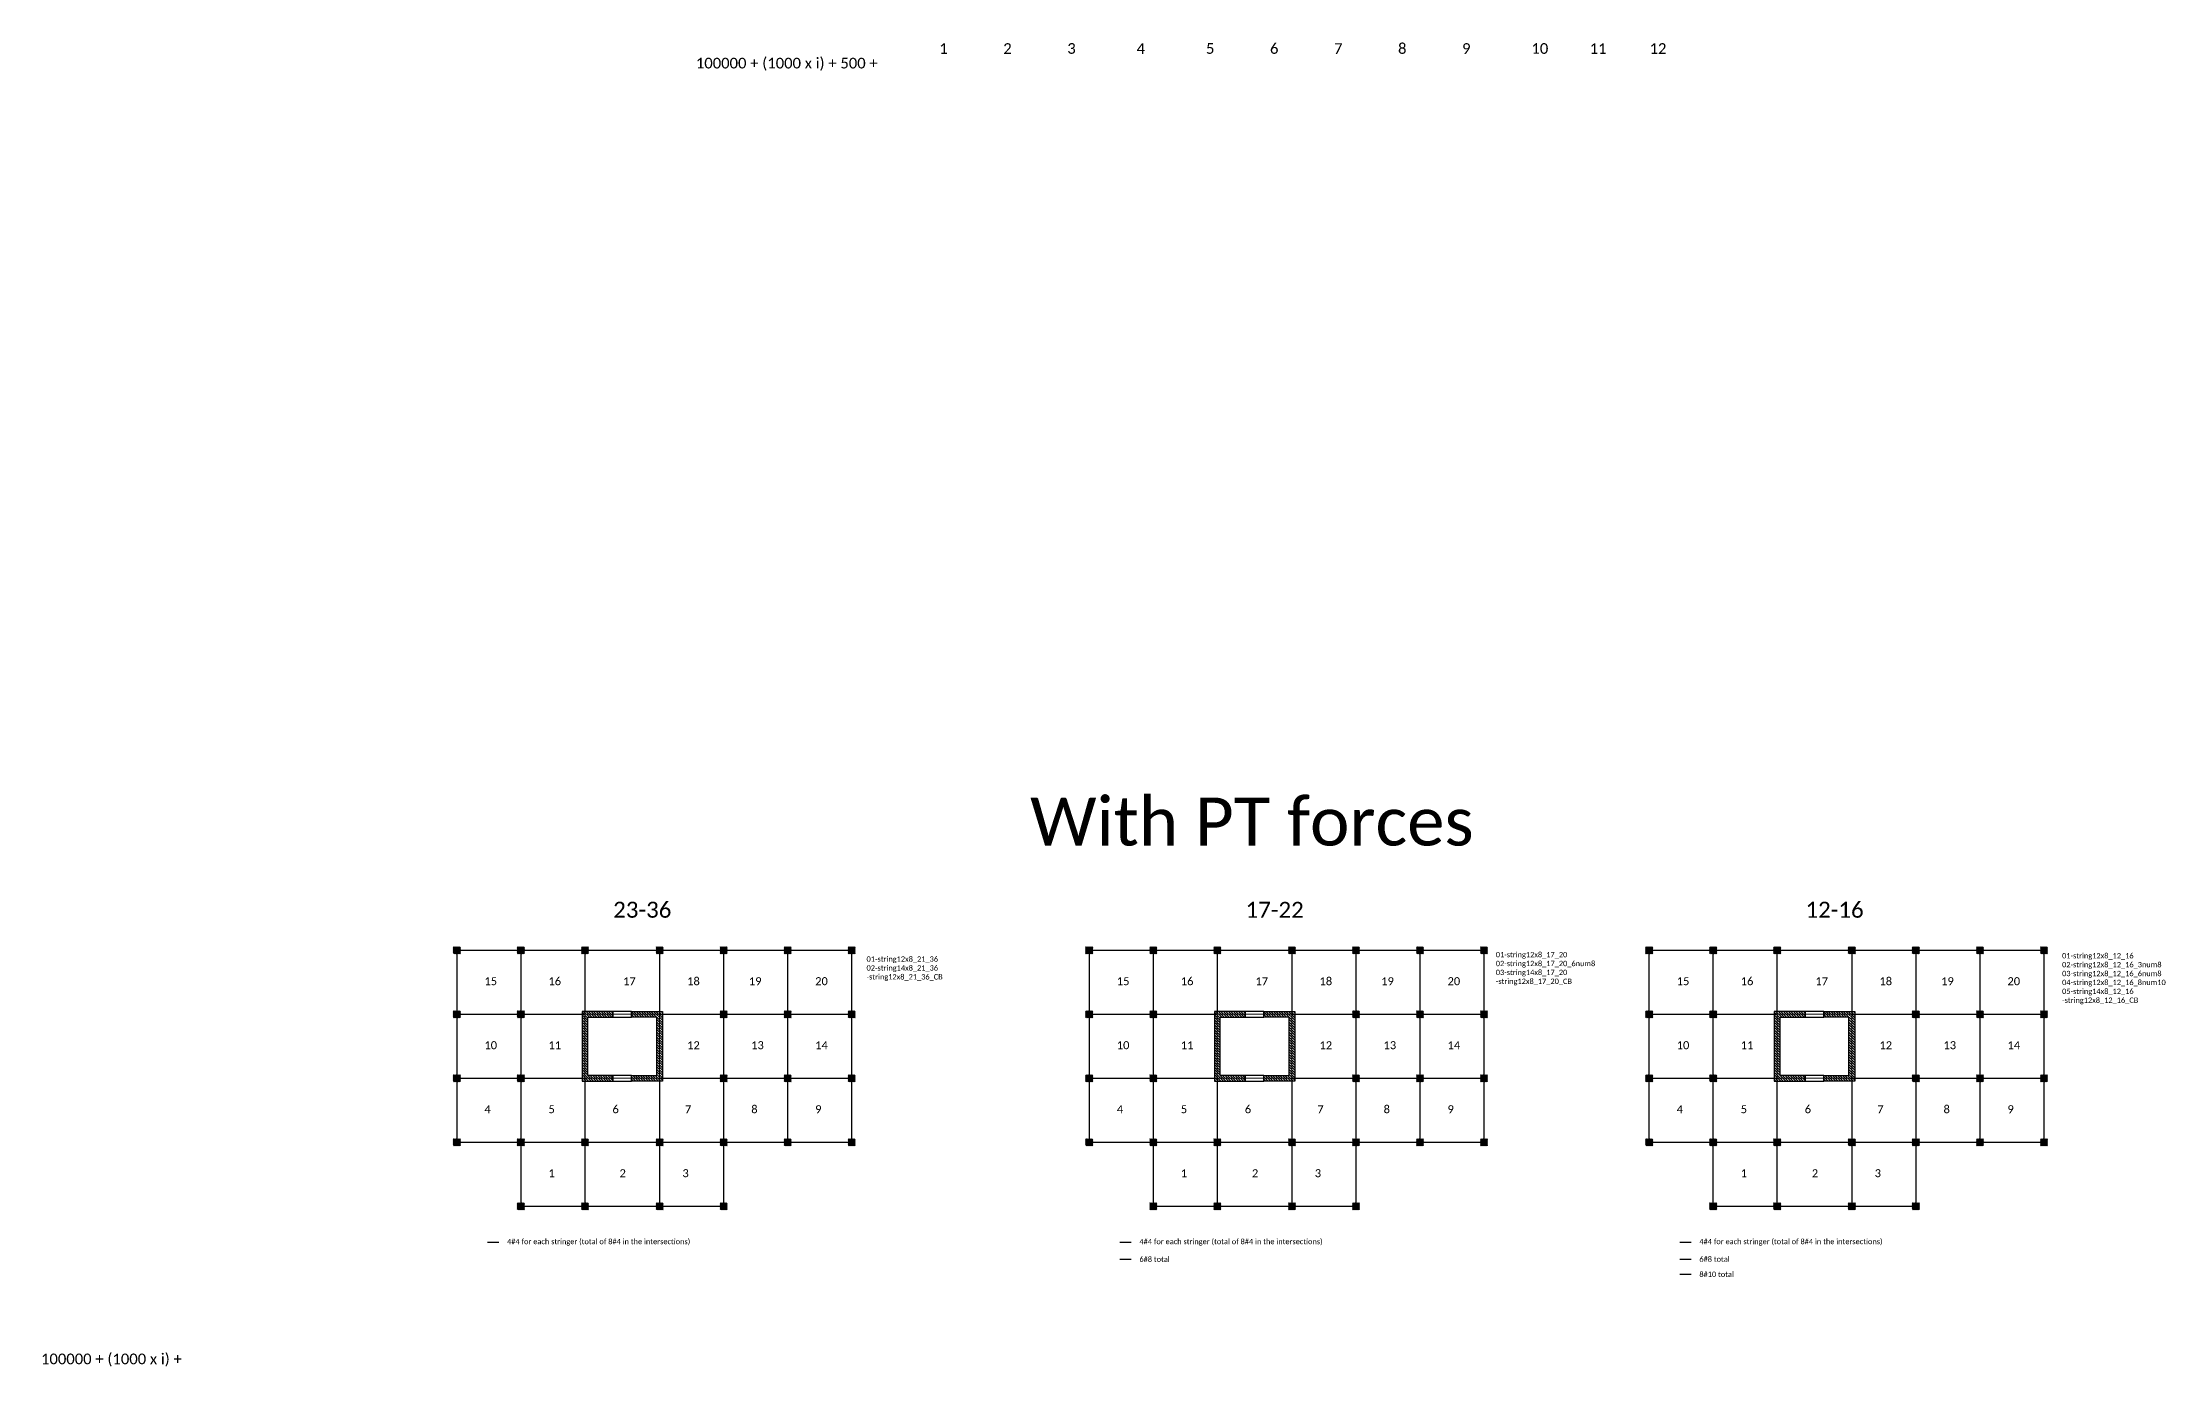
# Model space of a CAD drawing. Header units: inches. Extents: x -30573 to 11520, y -22457 to 4202.
# Drawn here: x -15165 to -5614, y -15720 to -9762 of the extents above; entities that cross this region are included whole.
import ezdxf

# ---------------------------------------------------------------- set-up
doc = ezdxf.new("R2010")
doc.units = ezdxf.units.IN
doc.set_wipeout_variables(frame=1)
for name, color, linetype, lineweight in [('ACERO1', 6, 'Continuous', 50), ('ACERO2', 5, 'Continuous', 30), ('ACERO4', 3, 'Continuous', 20), ('CONCRETO2', 5, 'Continuous', 30), ('CONCRETO3', 4, 'Continuous', 25), ('CONCRETO7', 8, 'Continuous', 9), ('LAMARILLO', 2, 'Continuous', 15), ('TEXTO', 1, 'Continuous', 13)]:
    doc.layers.add(name, color=color, linetype=linetype, lineweight=lineweight)
doc.styles.add('CopyA1_16', font='calibri.ttf', dxfattribs={"height": 24})
pattern_1 = [(135, (-9277.635, -15958.828), (-5.61266, -5.61266), [])]
pattern_2 = [(135, (-6432.899, -15958.828), (-5.61266, -5.61266), [])]
pattern_3 = [(135, (-3914.049, -15958.828), (-5.61266, -5.61266), [])]

# ---------------------------------------------------------------- blocks, each defined once
blk = doc.blocks.new('C32x32')
blk.add_wipeout([(-16, -16), (16, -16), (16, 16), (-16, 16)]).dxf.layer = 'CONCRETO2'
at = {"layer": 'CONCRETO7'}
h = blk.add_hatch(dxfattribs=at)
h.set_pattern_fill('ANSI31', color=256)
h.set_pattern_definition([(45, (8374.7102, -1283.7708), (-2.245064, 2.245064), [])])
h.paths.add_polyline_path([(-16, -16), (16, -16), (16, 16), (-16, 16)])

msp = doc.modelspace()

# ---------------------------------------------------------------- hatches: boundary and pattern name
at = {"layer": 'CONCRETO7'}
h = msp.add_hatch(dxfattribs=at)
h.set_pattern_fill('ANSI31', color=256, scale=2.5, angle=90)
h.set_pattern_definition(pattern_1)
h.paths.add_polyline_path([(-12599.131, -14410.026), (-12712.131, -14410.026), (-12712.131, -14148.026), (-12599.131, -14148.026), (-12599.131, -14122.026), (-12738.131, -14122.026), (-12738.131, -14436.026), (-12599.131, -14436.026)])
h = msp.add_hatch(dxfattribs=at)
h.set_pattern_fill('ANSI31', color=256, scale=2.5, angle=90)
h.set_pattern_definition(pattern_1)
h.paths.add_polyline_path([(-12515.131, -14410.026), (-12402.131, -14410.026), (-12402.131, -14148.026), (-12515.131, -14148.026), (-12515.131, -14122.026), (-12376.131, -14122.026), (-12376.131, -14436.026), (-12515.131, -14436.026)])
h = msp.add_hatch(dxfattribs=at)
h.set_pattern_fill('ANSI31', color=256, scale=2.5, angle=90)
h.set_pattern_definition(pattern_2)
h.paths.add_polyline_path([(-9754.396, -14410.026), (-9867.396, -14410.026), (-9867.396, -14148.026), (-9754.396, -14148.026), (-9754.396, -14122.026), (-9893.396, -14122.026), (-9893.396, -14436.026), (-9754.396, -14436.026)])
h = msp.add_hatch(dxfattribs=at)
h.set_pattern_fill('ANSI31', color=256, scale=2.5, angle=90)
h.set_pattern_definition(pattern_2)
h.paths.add_polyline_path([(-9670.396, -14410.026), (-9557.396, -14410.026), (-9557.396, -14148.026), (-9670.396, -14148.026), (-9670.396, -14122.026), (-9531.396, -14122.026), (-9531.396, -14436.026), (-9670.396, -14436.026)])
h = msp.add_hatch(dxfattribs=at)
h.set_pattern_fill('ANSI31', color=256, scale=2.5, angle=90)
h.set_pattern_definition(pattern_3)
h.paths.add_polyline_path([(-7235.546, -14410.026), (-7348.546, -14410.026), (-7348.546, -14148.026), (-7235.546, -14148.026), (-7235.546, -14122.026), (-7374.546, -14122.026), (-7374.546, -14436.026), (-7235.546, -14436.026)])
h = msp.add_hatch(dxfattribs=at)
h.set_pattern_fill('ANSI31', color=256, scale=2.5, angle=90)
h.set_pattern_definition(pattern_3)
h.paths.add_polyline_path([(-7151.546, -14410.026), (-7038.546, -14410.026), (-7038.546, -14148.026), (-7151.546, -14148.026), (-7151.546, -14122.026), (-7012.546, -14122.026), (-7012.546, -14436.026), (-7151.546, -14436.026)])

# ---------------------------------------------------------------- linework, layer by layer
at = {"layer": 'ACERO1', "const_width": 6}
for points in [[(-13301.131, -13847.026), (-11525.131, -13847.026)], [(-13301.131, -14711.026), (-13301.131, -13847.026)], [(-13013.131, -14999.026), (-13013.131, -13847.026)], [(-12725.131, -14135.026), (-12725.131, -13847.026)], [(-12389.131, -14135.026), (-12389.131, -13847.026)], [(-12101.131, -14999.026), (-12101.131, -13847.026)], [(-11813.131, -14711.026), (-11813.131, -13847.026)], [(-11525.131, -14711.026), (-11525.131, -13847.026)], [(-10456.396, -14711.026), (-10456.396, -13847.026)], [(-10456.396, -13847.026), (-10168.396, -13847.026)], [(-10168.396, -14999.026), (-10168.396, -13847.026)], [(-9880.396, -14135.026), (-9880.396, -13847.026)], [(-9544.396, -14135.026), (-9544.396, -13847.026)], [(-9256.396, -13847.026), (-8680.396, -13847.026)], [(-9256.396, -14999.026), (-9256.396, -13847.026)], [(-8968.396, -14711.026), (-8968.396, -13847.026)], [(-8680.396, -14711.026), (-8680.396, -13847.026)], [(-7937.546, -14711.026), (-7937.546, -13847.026)], [(-7937.546, -13847.026), (-7649.546, -13847.026)], [(-7649.546, -14999.026), (-7649.546, -13847.026)], [(-7361.546, -14135.026), (-7361.546, -13847.026)], [(-7025.546, -14135.026), (-7025.546, -13847.026)], [(-6737.546, -14999.026), (-6737.546, -13847.026)], [(-6449.546, -13847.026), (-6161.546, -13847.026)], [(-6449.546, -14711.026), (-6449.546, -13847.026)], [(-6161.546, -14711.026), (-6161.546, -13847.026)], [(-12725.131, -14135.026), (-13301.131, -14135.026)], [(-12389.131, -14135.026), (-11525.131, -14135.026)], [(-9880.396, -14135.026), (-10456.396, -14135.026)], [(-9544.396, -14135.026), (-8680.396, -14135.026)], [(-7361.546, -14135.026), (-7937.546, -14135.026)], [(-7025.546, -14135.026), (-6161.546, -14135.026)], [(-12725.131, -14423.026), (-13301.131, -14423.026)], [(-12725.131, -14999.026), (-12725.131, -14423.026)], [(-12389.131, -14423.026), (-11525.131, -14423.026)], [(-12389.131, -14999.026), (-12389.131, -14423.026)], [(-9880.396, -14423.026), (-10456.396, -14423.026)], [(-9880.396, -14999.026), (-9880.396, -14423.026)], [(-9544.396, -14423.026), (-8680.396, -14423.026)], [(-9544.396, -14999.026), (-9544.396, -14423.026)], [(-7361.546, -14423.026), (-7937.546, -14423.026)], [(-7361.546, -14999.026), (-7361.546, -14423.026)], [(-7025.546, -14423.026), (-6161.546, -14423.026)], [(-7025.546, -14999.026), (-7025.546, -14423.026)], [(-13301.131, -14711.026), (-11525.131, -14711.026)], [(-10456.396, -14711.026), (-8680.396, -14711.026)], [(-7937.546, -14711.026), (-7649.546, -14711.026)], [(-6737.546, -14711.026), (-6161.546, -14711.026)], [(-13013.131, -14999.026), (-12101.131, -14999.026)], [(-10168.396, -14999.026), (-9256.396, -14999.026)], [(-7649.546, -14999.026), (-6737.546, -14999.026)], [(-13164.338, -15161.55), (-13110.963, -15161.55)], [(-10319.602, -15161.55), (-10266.228, -15161.55)], [(-7800.752, -15161.55), (-7747.378, -15161.55)]]:
    msp.add_lwpolyline(points, dxfattribs=at)
at = {"layer": 'ACERO2', "const_width": 6}
for points in [[(-10168.396, -13847.026), (-9256.396, -13847.026)], [(-7649.546, -13847.026), (-6737.546, -13847.026)], [(-10319.602, -15238.083), (-10266.228, -15238.083)], [(-7800.752, -15305.775), (-7747.378, -15305.775)]]:
    msp.add_lwpolyline(points, dxfattribs=at)
at = {"layer": 'ACERO4', "const_width": 6}
for points in [[(-6449.546, -13847.026), (-6737.546, -13847.026)], [(-7649.546, -14711.026), (-6737.546, -14711.026)], [(-7800.752, -15237.583), (-7747.378, -15237.583)]]:
    msp.add_lwpolyline(points, dxfattribs=at)
at = {"layer": 'CONCRETO3'}
for points in [[(-12599.131, -14410.026), (-12712.131, -14410.026), (-12712.131, -14148.026), (-12599.131, -14148.026), (-12599.131, -14122.026), (-12738.131, -14122.026), (-12738.131, -14436.026), (-12599.131, -14436.026)], [(-12599.131, -14148.026), (-12515.131, -14148.026), (-12515.131, -14122.026), (-12599.131, -14122.026)], [(-12515.131, -14410.026), (-12402.131, -14410.026), (-12402.131, -14148.026), (-12515.131, -14148.026), (-12515.131, -14122.026), (-12376.131, -14122.026), (-12376.131, -14436.026), (-12515.131, -14436.026)], [(-9754.396, -14410.026), (-9867.396, -14410.026), (-9867.396, -14148.026), (-9754.396, -14148.026), (-9754.396, -14122.026), (-9893.396, -14122.026), (-9893.396, -14436.026), (-9754.396, -14436.026)], [(-9754.396, -14148.026), (-9670.396, -14148.026), (-9670.396, -14122.026), (-9754.396, -14122.026)], [(-9670.396, -14410.026), (-9557.396, -14410.026), (-9557.396, -14148.026), (-9670.396, -14148.026), (-9670.396, -14122.026), (-9531.396, -14122.026), (-9531.396, -14436.026), (-9670.396, -14436.026)], [(-7235.546, -14410.026), (-7348.546, -14410.026), (-7348.546, -14148.026), (-7235.546, -14148.026), (-7235.546, -14122.026), (-7374.546, -14122.026), (-7374.546, -14436.026), (-7235.546, -14436.026)], [(-7235.546, -14148.026), (-7151.546, -14148.026), (-7151.546, -14122.026), (-7235.546, -14122.026)], [(-7151.546, -14410.026), (-7038.546, -14410.026), (-7038.546, -14148.026), (-7151.546, -14148.026), (-7151.546, -14122.026), (-7012.546, -14122.026), (-7012.546, -14436.026), (-7151.546, -14436.026)], [(-12599.131, -14436.026), (-12515.131, -14436.026), (-12515.131, -14410.026), (-12599.131, -14410.026)], [(-9754.396, -14436.026), (-9670.396, -14436.026), (-9670.396, -14410.026), (-9754.396, -14410.026)], [(-7235.546, -14436.026), (-7151.546, -14436.026), (-7151.546, -14410.026), (-7235.546, -14410.026)]]:
    msp.add_lwpolyline(points, close=True, dxfattribs=at)
at = {"layer": 'CONCRETO7'}
for points in [[(-13301.131, -14135.026), (-13013.131, -14135.026), (-13013.131, -13847.026), (-13301.131, -13847.026)], [(-13013.131, -14135.026), (-12725.131, -14135.026), (-12725.131, -13847.026), (-13013.131, -13847.026)], [(-12725.131, -14135.026), (-12389.131, -14135.026), (-12389.131, -13847.026), (-12725.131, -13847.026)], [(-12389.131, -14135.026), (-12101.131, -14135.026), (-12101.131, -13847.026), (-12389.131, -13847.026)], [(-12101.131, -14135.026), (-11813.131, -14135.026), (-11813.131, -13847.026), (-12101.131, -13847.026)], [(-11813.131, -14135.026), (-11525.131, -14135.026), (-11525.131, -13847.026), (-11813.131, -13847.026)], [(-10456.396, -14135.026), (-10168.396, -14135.026), (-10168.396, -13847.026), (-10456.396, -13847.026)], [(-10168.396, -14135.026), (-9880.396, -14135.026), (-9880.396, -13847.026), (-10168.396, -13847.026)], [(-9880.396, -14135.026), (-9544.396, -14135.026), (-9544.396, -13847.026), (-9880.396, -13847.026)], [(-9544.396, -14135.026), (-9256.396, -14135.026), (-9256.396, -13847.026), (-9544.396, -13847.026)], [(-9256.396, -14135.026), (-8968.396, -14135.026), (-8968.396, -13847.026), (-9256.396, -13847.026)], [(-8968.396, -14135.026), (-8680.396, -14135.026), (-8680.396, -13847.026), (-8968.396, -13847.026)], [(-7937.546, -14135.026), (-7649.546, -14135.026), (-7649.546, -13847.026), (-7937.546, -13847.026)], [(-7649.546, -14135.026), (-7361.546, -14135.026), (-7361.546, -13847.026), (-7649.546, -13847.026)], [(-7361.546, -14135.026), (-7025.546, -14135.026), (-7025.546, -13847.026), (-7361.546, -13847.026)], [(-7025.546, -14135.026), (-6737.546, -14135.026), (-6737.546, -13847.026), (-7025.546, -13847.026)], [(-6737.546, -14135.026), (-6449.546, -14135.026), (-6449.546, -13847.026), (-6737.546, -13847.026)], [(-6449.546, -14135.026), (-6161.546, -14135.026), (-6161.546, -13847.026), (-6449.546, -13847.026)], [(-13301.131, -14423.026), (-13013.131, -14423.026), (-13013.131, -14135.026), (-13301.131, -14135.026)], [(-13013.131, -14423.026), (-12725.131, -14423.026), (-12725.131, -14135.026), (-13013.131, -14135.026)], [(-12389.131, -14423.026), (-12101.131, -14423.026), (-12101.131, -14135.026), (-12389.131, -14135.026)], [(-12101.131, -14423.026), (-11813.131, -14423.026), (-11813.131, -14135.026), (-12101.131, -14135.026)], [(-11813.131, -14423.026), (-11525.131, -14423.026), (-11525.131, -14135.026), (-11813.131, -14135.026)], [(-10456.396, -14423.026), (-10168.396, -14423.026), (-10168.396, -14135.026), (-10456.396, -14135.026)], [(-10168.396, -14423.026), (-9880.396, -14423.026), (-9880.396, -14135.026), (-10168.396, -14135.026)], [(-9544.396, -14423.026), (-9256.396, -14423.026), (-9256.396, -14135.026), (-9544.396, -14135.026)], [(-9256.396, -14423.026), (-8968.396, -14423.026), (-8968.396, -14135.026), (-9256.396, -14135.026)], [(-8968.396, -14423.026), (-8680.396, -14423.026), (-8680.396, -14135.026), (-8968.396, -14135.026)], [(-7937.546, -14423.026), (-7649.546, -14423.026), (-7649.546, -14135.026), (-7937.546, -14135.026)], [(-7649.546, -14423.026), (-7361.546, -14423.026), (-7361.546, -14135.026), (-7649.546, -14135.026)], [(-7025.546, -14423.026), (-6737.546, -14423.026), (-6737.546, -14135.026), (-7025.546, -14135.026)], [(-6737.546, -14423.026), (-6449.546, -14423.026), (-6449.546, -14135.026), (-6737.546, -14135.026)], [(-6449.546, -14423.026), (-6161.546, -14423.026), (-6161.546, -14135.026), (-6449.546, -14135.026)], [(-13301.131, -14711.026), (-13013.131, -14711.026), (-13013.131, -14423.026), (-13301.131, -14423.026)], [(-13013.131, -14711.026), (-12725.131, -14711.026), (-12725.131, -14423.026), (-13013.131, -14423.026)], [(-12725.131, -14711.026), (-12389.131, -14711.026), (-12389.131, -14423.026), (-12725.131, -14423.026)], [(-12389.131, -14711.026), (-12101.131, -14711.026), (-12101.131, -14423.026), (-12389.131, -14423.026)], [(-12101.131, -14711.026), (-11813.131, -14711.026), (-11813.131, -14423.026), (-12101.131, -14423.026)], [(-11813.131, -14711.026), (-11525.131, -14711.026), (-11525.131, -14423.026), (-11813.131, -14423.026)], [(-10456.396, -14711.026), (-10168.396, -14711.026), (-10168.396, -14423.026), (-10456.396, -14423.026)], [(-10168.396, -14711.026), (-9880.396, -14711.026), (-9880.396, -14423.026), (-10168.396, -14423.026)], [(-9880.396, -14711.026), (-9544.396, -14711.026), (-9544.396, -14423.026), (-9880.396, -14423.026)], [(-9544.396, -14711.026), (-9256.396, -14711.026), (-9256.396, -14423.026), (-9544.396, -14423.026)], [(-9256.396, -14711.026), (-8968.396, -14711.026), (-8968.396, -14423.026), (-9256.396, -14423.026)], [(-8968.396, -14711.026), (-8680.396, -14711.026), (-8680.396, -14423.026), (-8968.396, -14423.026)], [(-7937.546, -14711.026), (-7649.546, -14711.026), (-7649.546, -14423.026), (-7937.546, -14423.026)], [(-7649.546, -14711.026), (-7361.546, -14711.026), (-7361.546, -14423.026), (-7649.546, -14423.026)], [(-7361.546, -14711.026), (-7025.546, -14711.026), (-7025.546, -14423.026), (-7361.546, -14423.026)], [(-7025.546, -14711.026), (-6737.546, -14711.026), (-6737.546, -14423.026), (-7025.546, -14423.026)], [(-6737.546, -14711.026), (-6449.546, -14711.026), (-6449.546, -14423.026), (-6737.546, -14423.026)], [(-6449.546, -14711.026), (-6161.546, -14711.026), (-6161.546, -14423.026), (-6449.546, -14423.026)], [(-13013.131, -14999.026), (-12725.131, -14999.026), (-12725.131, -14711.026), (-13013.131, -14711.026)], [(-12725.131, -14999.026), (-12389.131, -14999.026), (-12389.131, -14711.026), (-12725.131, -14711.026)], [(-12389.131, -14999.026), (-12101.131, -14999.026), (-12101.131, -14711.026), (-12389.131, -14711.026)], [(-10168.396, -14999.026), (-9880.396, -14999.026), (-9880.396, -14711.026), (-10168.396, -14711.026)], [(-9880.396, -14999.026), (-9544.396, -14999.026), (-9544.396, -14711.026), (-9880.396, -14711.026)], [(-9544.396, -14999.026), (-9256.396, -14999.026), (-9256.396, -14711.026), (-9544.396, -14711.026)], [(-7649.546, -14999.026), (-7361.546, -14999.026), (-7361.546, -14711.026), (-7649.546, -14711.026)], [(-7361.546, -14999.026), (-7025.546, -14999.026), (-7025.546, -14711.026), (-7361.546, -14711.026)], [(-7025.546, -14999.026), (-6737.546, -14999.026), (-6737.546, -14711.026), (-7025.546, -14711.026)]]:
    msp.add_lwpolyline(points, close=True, dxfattribs=at)

# ---------------------------------------------------------------- texts
at = {"layer": 'LAMARILLO', "attachment_point": 4, "style": 'CopyA1_16'}
for s, insert, char_height in [('1', (-11131.004, -9789.378), 48), ('2', (-10843.004, -9789.378), 48), ('3', (-10555.004, -9789.378), 48), ('4', (-10243.004, -9789.378), 48), ('5', (-9931.004, -9789.378), 48), ('6', (-9643.004, -9789.378), 48), ('7', (-9355.004, -9789.378), 48), ('8', (-9067.004, -9789.378), 48), ('9', (-8779.004, -9789.378), 48), ('10', (-8467.004, -9789.378), 48), ('11', (-8204.804, -9789.378), 48), ('12', (-7935.549, -9789.378), 48), ('15', (-13177.113, -13986.586), 36), ('16', (-12889.113, -13986.586), 36), ('17', (-12553.113, -13986.586), 36), ('18', (-12265.113, -13986.586), 36), ('19', (-11987.358, -13986.586), 36), ('20', (-11689.113, -13986.586), 36), ('15', (-10332.377, -13986.586), 36), ('16', (-10044.377, -13986.586), 36), ('17', (-9708.377, -13986.586), 36), ('18', (-9420.377, -13986.586), 36), ('19', (-9142.623, -13986.586), 36), ('20', (-8844.377, -13986.586), 36), ('15', (-7813.527, -13986.586), 36), ('16', (-7525.527, -13986.586), 36), ('17', (-7189.527, -13986.586), 36), ('18', (-6901.527, -13986.586), 36), ('19', (-6623.773, -13986.586), 36), ('20', (-6325.527, -13986.586), 36), ('10', (-13177.113, -14274.586), 36), ('11', (-12889.113, -14274.586), 36), ('12', (-12265.113, -14274.586), 36), ('13', (-11977.113, -14274.586), 36), ('14', (-11689.113, -14274.586), 36), ('10', (-10332.377, -14274.586), 36), ('11', (-10044.377, -14274.586), 36), ('12', (-9420.377, -14274.586), 36), ('13', (-9132.377, -14274.586), 36), ('14', (-8844.377, -14274.586), 36), ('10', (-7813.527, -14274.586), 36), ('11', (-7525.527, -14274.586), 36), ('12', (-6901.527, -14274.586), 36), ('13', (-6613.527, -14274.586), 36), ('14', (-6325.527, -14274.586), 36), ('4', (-13177.113, -14562.586), 36), ('5', (-12889.113, -14562.586), 36), ('6', (-12601.113, -14562.586), 36), ('7', (-12274.855, -14562.586), 36), ('8', (-11976.609, -14562.586), 36), ('9', (-11689.113, -14562.586), 36), ('4', (-10332.377, -14562.586), 36), ('5', (-10044.377, -14562.586), 36), ('6', (-9756.377, -14562.586), 36), ('7', (-9430.119, -14562.586), 36), ('8', (-9131.874, -14562.586), 36), ('9', (-8844.377, -14562.586), 36), ('4', (-7813.527, -14562.586), 36), ('5', (-7525.527, -14562.586), 36), ('6', (-7237.527, -14562.586), 36), ('7', (-6911.269, -14562.586), 36), ('8', (-6613.024, -14562.586), 36), ('9', (-6325.527, -14562.586), 36), ('1', (-12889.113, -14850.586), 36), ('2', (-12569.112, -14850.586), 36), ('3', (-12286.446, -14850.586), 36), ('1', (-10044.377, -14850.586), 36), ('2', (-9724.377, -14850.586), 36), ('3', (-9441.71, -14850.586), 36), ('1', (-7525.527, -14850.586), 36), ('2', (-7205.527, -14850.586), 36), ('3', (-6922.86, -14850.586), 36)]:
    msp.add_mtext(s, dxfattribs=dict(at, insert=insert, char_height=char_height))
at = {"layer": 'TEXTO', "attachment_point": 4, "style": 'CopyA1_16'}
for s, insert, char_height in [('100000 + (1000 x i) + 500 +', (-12225.914, -9860.192), 48), ('With PT forces', (-10722.622, -13269.261), 216), ('23-36', (-12597.895, -13665.16), 72), ('17-22', (-9753.159, -13665.16), 72), ('12-16', (-7234.309, -13665.16), 72), ('\\A1;01-string12x8_17_20\\P02-string12x8_17_20_6num8\\P03-string14x8_17_20\\P-string12x8_17_20_CB', (-8627.263, -13929.917), 24), ('\\A1;01-string12x8_12_16\\P02-string12x8_12_16_3num8\\P03-string12x8_12_16_6num8\\P04-string12x8_12_16_8num10\\P05-string14x8_12_16\\P-string12x8_12_16_CB', (-6079.71, -13975.037), 24), ('\\A1;4#4 for each stringer (total of 8#4 in the intersections)', (-13075.099, -15161.024), 24), ('\\A1;4#4 for each stringer (total of 8#4 in the intersections)', (-10230.364, -15161.024), 24), ('\\A1;4#4 for each stringer (total of 8#4 in the intersections)', (-7711.514, -15161.024), 24), ('\\A1;6#8 total', (-10230.364, -15237.556), 24), ('\\A1;6#8 total', (-7711.514, -15237.057), 24), ('\\A1;8#10 total', (-7711.514, -15305.248), 24), ('100000 + (1000 x i) +', (-15171.816, -15691.267), 48)]:
    msp.add_mtext(s, dxfattribs=dict(at, insert=insert, char_height=char_height))
at = {"layer": 'TEXTO', "insert": (-11458.057, -13929.917), "char_height": 24, "width": 343.36615, "attachment_point": 4, "style": 'CopyA1_16'}
msp.add_mtext('\\A1;01-string12x8_21_36\\P02-string14x8_21_36\\P-string12x8_21_36_CB', dxfattribs=at)

# ---------------------------------------------------------------- next in the draw order: block references
at = {"layer": 'TEXTO'}
for p in [(-13301.131, -13847.026), (-13013.131, -13847.026), (-12725.131, -13847.026), (-12389.131, -13847.026), (-12101.131, -13847.026), (-11813.131, -13847.026), (-11525.131, -13847.026), (-10456.396, -13847.026), (-10168.396, -13847.026), (-9880.396, -13847.026), (-9544.396, -13847.026), (-9256.396, -13847.026), (-8968.396, -13847.026), (-8680.396, -13847.026), (-7937.546, -13847.026), (-7649.546, -13847.026), (-7361.546, -13847.026), (-7025.546, -13847.026), (-6737.546, -13847.026), (-6449.546, -13847.026), (-6161.546, -13847.026), (-13301.131, -14135.026), (-13013.131, -14135.026), (-12101.131, -14135.026), (-11813.131, -14135.026), (-11525.131, -14135.026), (-10456.396, -14135.026), (-10168.396, -14135.026), (-9256.396, -14135.026), (-8968.396, -14135.026), (-8680.396, -14135.026), (-7937.546, -14135.026), (-7649.546, -14135.026), (-6737.546, -14135.026), (-6449.546, -14135.026), (-6161.546, -14135.026), (-13301.131, -14423.026), (-13013.131, -14423.026), (-12101.131, -14423.026), (-11813.131, -14423.026), (-11525.131, -14423.026), (-10456.396, -14423.026), (-10168.396, -14423.026), (-9256.396, -14423.026), (-8968.396, -14423.026), (-8680.396, -14423.026), (-7937.546, -14423.026), (-7649.546, -14423.026), (-6737.546, -14423.026), (-6449.546, -14423.026), (-6161.546, -14423.026), (-13301.131, -14711.026), (-13013.131, -14711.026), (-12725.131, -14711.026), (-12389.131, -14711.026), (-12101.131, -14711.026), (-11813.131, -14711.026), (-11525.131, -14711.026), (-10456.396, -14711.026), (-10168.396, -14711.026), (-9880.396, -14711.026), (-9544.396, -14711.026), (-9256.396, -14711.026), (-8968.396, -14711.026), (-8680.396, -14711.026), (-7937.546, -14711.026), (-7649.546, -14711.026), (-7361.546, -14711.026), (-7025.546, -14711.026), (-6737.546, -14711.026), (-6449.546, -14711.026), (-6161.546, -14711.026), (-13013.131, -14999.026), (-12725.131, -14999.026), (-12389.131, -14999.026), (-12101.131, -14999.026), (-10168.396, -14999.026), (-9880.396, -14999.026), (-9544.396, -14999.026), (-9256.396, -14999.026), (-7649.546, -14999.026), (-7361.546, -14999.026), (-7025.546, -14999.026), (-6737.546, -14999.026)]:
    msp.add_blockref('C32x32', p, dxfattribs=at)

doc.saveas('drawing.dxf')
